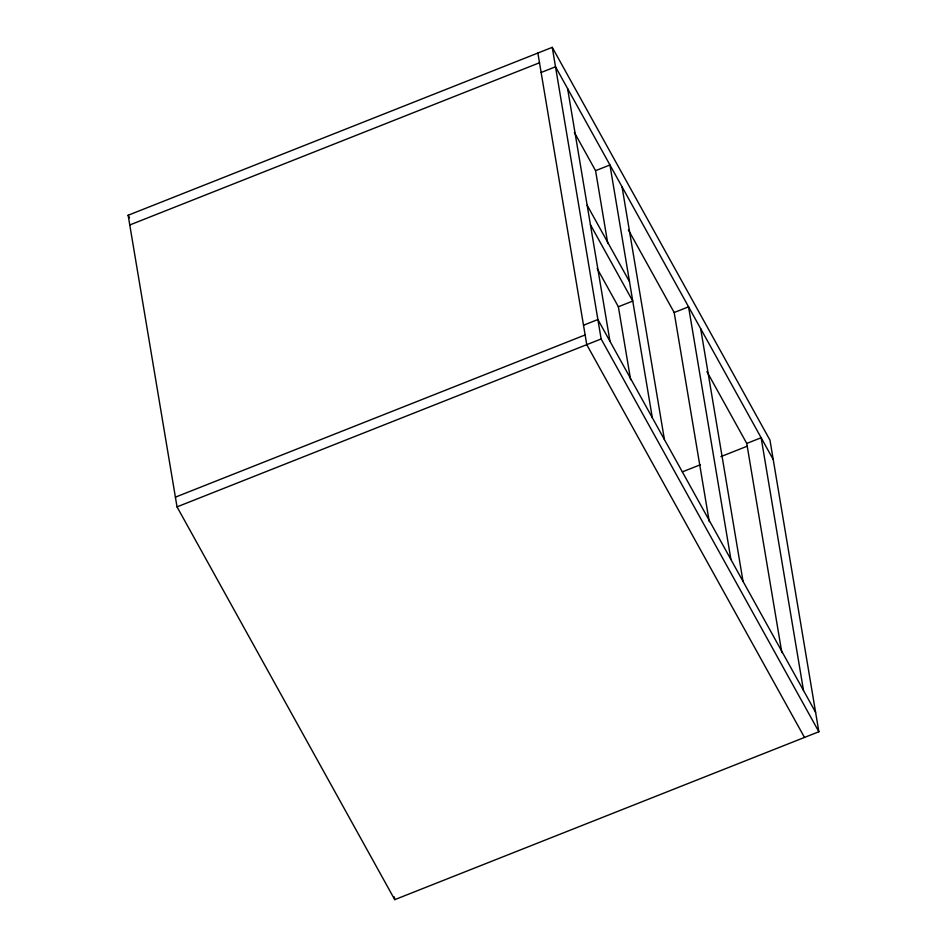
<?xml version="1.0" encoding="UTF-8"?>
<svg xmlns="http://www.w3.org/2000/svg" width="947" height="947" viewBox="0 0 947 947"><rect width="100%" height="100%" fill="white"/><g stroke="black" fill="none" stroke-linecap="round" stroke-linejoin="round"><path stroke-width="1.42" d="M128.141 215.253L552.255 47.35L769.97 440.13L818.859 731.747L394.745 899.65L177.03 506.87L128.141 215.253L129.573 217.834M129.763 224.972L539.506 62.762M541.139 72.481L555.51 66.787L773.237 459.567M607.785 243.58L595.568 170.673L609.939 164.991L652.317 417.722M630.607 379.676L618.379 306.769L632.762 301.075L590.419 224.699M583.506 325.223L597.888 319.53L815.604 712.31M175.396 497.151L585.139 334.942M177.03 506.87L601.144 338.967L552.255 47.35M709.256 521.679L674.181 312.51L688.564 306.828L730.93 559.559M781.831 652.601L746.757 443.445L761.139 437.751L803.506 690.481M682.432 471.843L700.307 464.776M720.927 456.608L747.053 446.262M574.391 132.485L595.568 170.673M628.406 229.92L674.181 312.51M706.912 371.555L746.757 443.445M587.164 205.262L629.495 281.638M597.214 268.581L618.379 306.769M601.144 338.967L818.859 731.747M804.488 737.441L586.761 344.661L537.872 53.044M700.662 328.645L743.028 581.375M622.037 186.808L664.415 439.538M567.608 88.616L609.975 341.346M394.283 896.868L394.745 899.65"/></g></svg>
